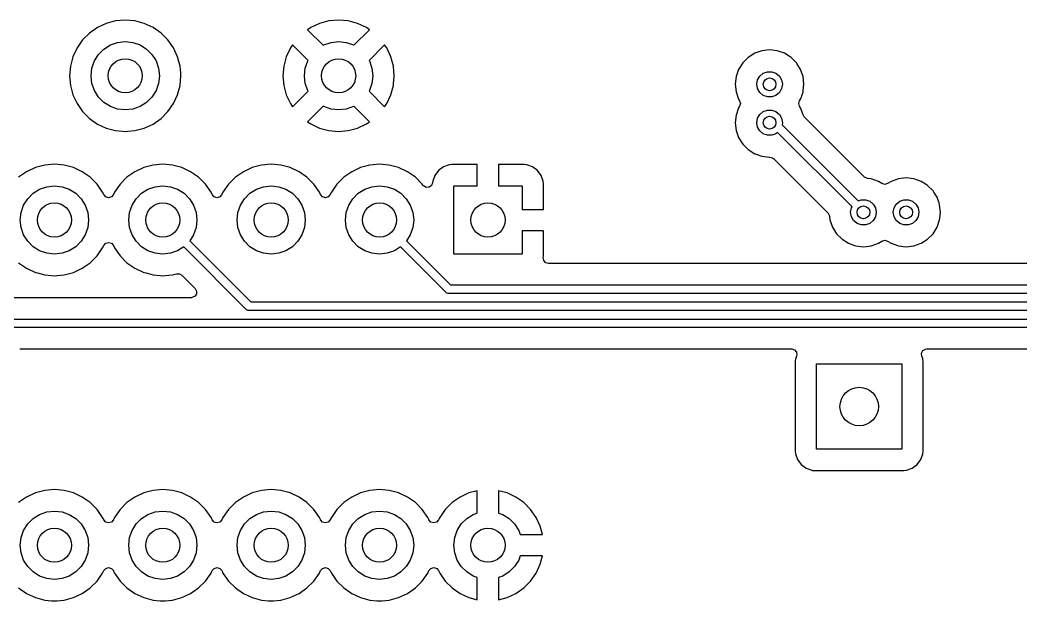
# Model space of a CAD drawing. Extents: x 2.85 to 10.26, y -4.55 to -2.42.
# Drawn here: x 6.19 to 7.114, y -3.776 to -3.24 of the extents above; entities that cross this region are included whole.
import ezdxf

# ---------------------------------------------------------------- set-up
doc = ezdxf.new("R2010")
doc.units = 0
doc.header["$MEASUREMENT"] = 0
doc.layers.add('BLACK', color=7, linetype='CONTINUOUS')

msp = doc.modelspace()

# ---------------------------------------------------------------- linework, layer by layer
at = {"layer": 'BLACK', "linetype": 'CONTINUOUS'}
for p, q in [((6.27848, -3.24072), (6.26982, -3.24304)), ((6.2874, -3.23994), (6.27848, -3.24072)), ((6.27848, -3.24072), (6.27848, -3.24072)), ((6.29633, -3.24072), (6.2874, -3.23994)), ((6.2874, -3.23994), (6.2874, -3.23994)), ((6.30498, -3.24304), (6.29633, -3.24072)), ((6.29633, -3.24072), (6.29633, -3.24072)), ((6.29633, -3.24072), (6.29633, -3.24072)), ((6.29633, -3.24072), (6.29633, -3.24072)), ((6.29633, -3.24072), (6.29633, -3.24072)), ((6.47533, -3.24074), (6.46668, -3.24306)), ((6.48425, -3.23996), (6.47533, -3.24074)), ((6.47533, -3.24074), (6.47533, -3.24074)), ((6.49317, -3.24074), (6.48425, -3.23996)), ((6.48425, -3.23996), (6.48425, -3.23996)), ((6.50182, -3.24306), (6.49317, -3.24074)), ((6.49317, -3.24074), (6.49317, -3.24074)), ((6.2617, -3.24683), (6.25436, -3.25197)), ((6.26982, -3.24304), (6.2617, -3.24683)), ((6.2617, -3.24683), (6.2617, -3.24683)), ((6.26982, -3.24304), (6.26982, -3.24304)), ((6.3131, -3.24683), (6.30498, -3.24304)), ((6.30498, -3.24304), (6.30498, -3.24304)), ((6.32044, -3.25197), (6.3131, -3.24683)), ((6.3131, -3.24683), (6.3131, -3.24683)), ((6.45856, -3.24685), (6.45569, -3.24886)), ((6.45569, -3.24886), (6.45569, -3.24886)), ((6.45569, -3.24886), (6.4701, -3.26327)), ((6.46668, -3.24306), (6.45856, -3.24685)), ((6.45856, -3.24685), (6.45856, -3.24685)), ((6.46668, -3.24306), (6.46668, -3.24306)), ((6.4984, -3.26327), (6.51281, -3.24886)), ((6.50994, -3.24684), (6.50182, -3.24306)), ((6.50182, -3.24306), (6.50182, -3.24306)), ((6.51281, -3.24886), (6.50994, -3.24684)), ((6.24803, -3.2583), (6.24289, -3.26564)), ((6.25436, -3.25197), (6.24803, -3.2583)), ((6.28039, -3.26063), (6.2874, -3.25984)), ((6.2874, -3.25984), (6.29441, -3.26063)), ((6.32677, -3.2583), (6.32044, -3.25197)), ((6.33191, -3.26564), (6.32677, -3.2583)), ((6.32677, -3.2583), (6.32677, -3.2583)), ((6.47724, -3.26063), (6.48425, -3.25984)), ((6.48425, -3.25984), (6.49126, -3.26063)), ((6.24289, -3.26564), (6.2391, -3.27376)), ((6.24289, -3.26564), (6.24289, -3.26564)), ((6.26278, -3.2717), (6.26776, -3.26671)), ((6.26776, -3.26671), (6.27374, -3.26296)), ((6.27374, -3.26296), (6.28039, -3.26063)), ((6.29441, -3.26063), (6.30107, -3.26296)), ((6.30107, -3.26296), (6.30704, -3.26671)), ((6.30704, -3.26671), (6.31203, -3.2717)), ((6.3357, -3.27376), (6.33191, -3.26564)), ((6.43976, -3.26565), (6.43597, -3.27377)), ((6.44177, -3.26278), (6.43976, -3.26565)), ((6.43976, -3.26565), (6.43976, -3.26565)), ((6.45618, -3.27719), (6.44177, -3.26278)), ((6.44177, -3.26278), (6.44177, -3.26278)), ((6.4701, -3.26327), (6.47059, -3.26296)), ((6.47059, -3.26296), (6.47724, -3.26063)), ((6.49126, -3.26063), (6.49792, -3.26296)), ((6.49792, -3.26296), (6.4984, -3.26327)), ((6.52673, -3.26278), (6.51232, -3.27719)), ((6.52875, -3.26565), (6.52673, -3.26278)), ((6.53253, -3.27377), (6.52875, -3.26565)), ((6.52875, -3.26565), (6.52875, -3.26565)), ((6.87483, -3.26829), (6.86813, -3.27064)), ((6.88189, -3.2675), (6.87483, -3.26829)), ((6.87483, -3.26829), (6.87483, -3.26829)), ((6.88895, -3.26829), (6.88189, -3.2675)), ((6.88189, -3.2675), (6.88189, -3.2675)), ((6.89565, -3.27064), (6.88895, -3.26829)), ((6.88895, -3.26829), (6.88895, -3.26829)), ((6.2391, -3.27376), (6.23679, -3.28241)), ((6.2391, -3.27376), (6.2391, -3.27376)), ((6.2567, -3.28433), (6.25902, -3.27767)), ((6.25902, -3.27767), (6.26278, -3.2717)), ((6.31203, -3.2717), (6.31578, -3.27767)), ((6.31578, -3.27767), (6.31811, -3.28433)), ((6.33802, -3.28241), (6.3357, -3.27376)), ((6.43597, -3.27377), (6.43366, -3.28242)), ((6.43597, -3.27377), (6.43597, -3.27377)), ((6.45355, -3.28433), (6.45587, -3.27767)), ((6.45587, -3.27767), (6.45618, -3.27719)), ((6.51232, -3.27719), (6.51263, -3.27767)), ((6.51263, -3.27767), (6.51496, -3.28433)), ((6.53485, -3.28242), (6.53253, -3.27377)), ((6.53253, -3.27377), (6.53253, -3.27377)), ((6.86212, -3.27442), (6.85709, -3.27944)), ((6.86813, -3.27064), (6.86212, -3.27442)), ((6.90003, -3.27339), (6.89565, -3.27064)), ((6.90166, -3.27442), (6.90003, -3.27339)), ((6.90669, -3.27944), (6.90166, -3.27442)), ((6.23679, -3.28241), (6.23601, -3.29134)), ((6.23679, -3.28241), (6.23679, -3.28241)), ((6.25591, -3.29134), (6.2567, -3.28433)), ((6.31811, -3.28433), (6.3189, -3.29134)), ((6.33856, -3.28865), (6.33802, -3.28241)), ((6.43366, -3.28242), (6.43288, -3.29134)), ((6.43366, -3.28242), (6.43366, -3.28242)), ((6.45276, -3.29134), (6.45355, -3.28433)), ((6.51496, -3.28433), (6.51575, -3.29134)), ((6.53563, -3.29134), (6.53485, -3.28242)), ((6.53485, -3.28242), (6.53485, -3.28242)), ((6.85332, -3.28545), (6.85097, -3.29216)), ((6.85709, -3.27944), (6.85332, -3.28545)), ((6.87598, -3.28898), (6.87984, -3.28758)), ((6.87984, -3.28758), (6.88394, -3.28758)), ((6.88394, -3.28758), (6.8878, -3.28898)), ((6.90709, -3.28008), (6.90669, -3.27944)), ((6.91018, -3.28501), (6.90709, -3.28008)), ((6.91046, -3.28545), (6.91018, -3.28501)), ((6.91187, -3.28946), (6.91046, -3.28545)), ((6.23601, -3.29134), (6.23679, -3.30026)), ((6.23601, -3.29134), (6.23601, -3.29134)), ((6.2567, -3.29835), (6.25591, -3.29134)), ((6.3189, -3.29134), (6.31811, -3.29835)), ((6.33802, -3.30026), (6.3388, -3.29134)), ((6.33877, -3.29097), (6.33856, -3.28865)), ((6.3388, -3.29134), (6.33877, -3.29097)), ((6.3388, -3.29134), (6.3388, -3.29134)), ((6.43288, -3.29134), (6.43366, -3.30026)), ((6.43288, -3.29134), (6.43288, -3.29134)), ((6.45355, -3.29835), (6.45276, -3.29134)), ((6.51575, -3.29134), (6.51496, -3.29835)), ((6.53494, -3.29921), (6.53563, -3.29134)), ((6.53563, -3.29134), (6.53563, -3.29134)), ((6.85097, -3.29216), (6.85017, -3.29921)), ((6.85097, -3.29216), (6.85097, -3.29216)), ((6.87008, -3.29921), (6.87079, -3.29517)), ((6.87079, -3.29517), (6.87284, -3.29162)), ((6.87284, -3.29162), (6.87598, -3.28898)), ((6.8878, -3.28898), (6.89094, -3.29162)), ((6.89094, -3.29162), (6.89299, -3.29517)), ((6.89299, -3.29517), (6.8937, -3.29921)), ((6.91281, -3.29216), (6.91187, -3.28946)), ((6.9136, -3.29921), (6.91281, -3.29216)), ((6.91281, -3.29216), (6.91281, -3.29216)), ((6.23679, -3.30026), (6.23679, -3.30026)), ((6.23679, -3.30026), (6.2391, -3.30892)), ((6.25902, -3.305), (6.2567, -3.29835)), ((6.26278, -3.31098), (6.25902, -3.305)), ((6.31578, -3.305), (6.31203, -3.31098)), ((6.31811, -3.29835), (6.31578, -3.305)), ((6.3357, -3.30892), (6.33802, -3.30026)), ((6.43366, -3.30026), (6.43366, -3.30026)), ((6.43366, -3.30026), (6.43597, -3.30891)), ((6.44177, -3.3199), (6.45618, -3.30549)), ((6.45587, -3.305), (6.45355, -3.29835)), ((6.45618, -3.30549), (6.45587, -3.305)), ((6.51263, -3.305), (6.51232, -3.30549)), ((6.51232, -3.30549), (6.52673, -3.3199)), ((6.51496, -3.29835), (6.51263, -3.305)), ((6.53253, -3.30891), (6.53485, -3.30026)), ((6.53485, -3.30026), (6.53494, -3.29921)), ((6.53485, -3.30026), (6.53485, -3.30026)), ((6.85017, -3.29921), (6.85097, -3.30627)), ((6.85017, -3.29921), (6.85017, -3.29921)), ((6.87079, -3.30325), (6.87008, -3.29921)), ((6.87284, -3.3068), (6.87079, -3.30325)), ((6.89299, -3.30325), (6.89094, -3.3068)), ((6.8937, -3.29921), (6.89299, -3.30325)), ((6.91281, -3.30627), (6.91294, -3.3051)), ((6.91294, -3.3051), (6.9136, -3.29921)), ((6.9136, -3.29921), (6.9136, -3.29921)), ((6.2391, -3.30892), (6.2391, -3.30892)), ((6.2391, -3.30892), (6.24289, -3.31704)), ((6.26776, -3.31596), (6.26278, -3.31098)), ((6.31203, -3.31098), (6.30704, -3.31596)), ((6.33191, -3.31704), (6.3357, -3.30892)), ((6.43597, -3.30891), (6.43597, -3.30891)), ((6.43597, -3.30891), (6.43976, -3.31703)), ((6.52875, -3.31703), (6.53253, -3.30891)), ((6.53253, -3.30891), (6.53253, -3.30891)), ((6.85097, -3.30627), (6.85097, -3.30627)), ((6.85097, -3.30627), (6.85332, -3.31297)), ((6.85332, -3.31297), (6.85417, -3.31433)), ((6.85417, -3.31433), (6.85492, -3.31698)), ((6.87598, -3.30944), (6.87284, -3.3068)), ((6.87984, -3.31084), (6.87598, -3.30944)), ((6.88394, -3.31084), (6.87984, -3.31084)), ((6.8878, -3.30944), (6.88394, -3.31084)), ((6.89094, -3.3068), (6.8878, -3.30944)), ((6.90886, -3.31688), (6.90961, -3.31433)), ((6.90961, -3.31433), (6.91046, -3.31297)), ((6.91046, -3.31297), (6.91124, -3.31076)), ((6.91124, -3.31076), (6.91281, -3.30627)), ((6.24289, -3.31704), (6.24289, -3.31704)), ((6.24289, -3.31704), (6.24803, -3.32438)), ((6.24803, -3.32438), (6.25436, -3.33071)), ((6.27374, -3.31972), (6.26776, -3.31596)), ((6.28039, -3.32204), (6.27374, -3.31972)), ((6.2874, -3.32283), (6.28039, -3.32204)), ((6.29441, -3.32204), (6.2874, -3.32283)), ((6.30107, -3.31972), (6.29441, -3.32204)), ((6.30704, -3.31596), (6.30107, -3.31972)), ((6.32044, -3.33071), (6.32677, -3.32438)), ((6.32677, -3.32438), (6.33191, -3.31704)), ((6.43976, -3.31703), (6.44177, -3.3199)), ((6.4701, -3.31941), (6.45569, -3.33382)), ((6.47059, -3.31972), (6.4701, -3.31941)), ((6.47724, -3.32204), (6.47059, -3.31972)), ((6.48425, -3.32283), (6.47724, -3.32204)), ((6.49126, -3.32204), (6.48425, -3.32283)), ((6.49792, -3.31972), (6.49126, -3.32204)), ((6.4984, -3.31941), (6.49792, -3.31972)), ((6.51281, -3.33382), (6.4984, -3.31941)), ((6.52673, -3.3199), (6.52875, -3.31703)), ((6.85332, -3.32089), (6.85097, -3.32759)), ((6.85417, -3.31953), (6.85332, -3.32089)), ((6.85492, -3.31698), (6.85417, -3.31953)), ((6.87284, -3.32705), (6.87598, -3.32442)), ((6.87598, -3.32442), (6.87984, -3.32301)), ((6.87984, -3.32301), (6.88394, -3.32301)), ((6.88394, -3.32301), (6.8878, -3.32442)), ((6.8878, -3.32442), (6.89094, -3.32705)), ((6.90961, -3.31953), (6.90886, -3.31688)), ((6.91046, -3.32089), (6.90961, -3.31953)), ((6.91277, -3.32747), (6.91046, -3.32089)), ((6.25436, -3.33071), (6.25436, -3.33071)), ((6.25436, -3.33071), (6.2617, -3.33585)), ((6.3131, -3.33585), (6.32044, -3.33071)), ((6.45569, -3.33382), (6.45856, -3.33583)), ((6.50994, -3.33583), (6.51281, -3.33382)), ((6.85097, -3.32759), (6.85017, -3.33465)), ((6.85097, -3.32759), (6.85097, -3.32759)), ((6.87008, -3.33465), (6.87079, -3.33061)), ((6.87079, -3.33061), (6.87284, -3.32705)), ((6.89094, -3.32705), (6.89299, -3.33061)), ((6.89299, -3.33061), (6.8937, -3.33465)), ((6.91392, -3.32931), (6.91277, -3.32747)), ((6.96923, -3.38462), (6.91392, -3.32931)), ((6.2617, -3.33585), (6.26982, -3.33964)), ((6.26982, -3.33964), (6.27848, -3.34195)), ((6.27848, -3.34195), (6.28485, -3.34251)), ((6.28485, -3.34251), (6.2874, -3.34273)), ((6.2874, -3.34273), (6.28963, -3.34254)), ((6.2874, -3.34273), (6.2874, -3.34273)), ((6.2874, -3.34273), (6.2874, -3.34273)), ((6.28963, -3.34254), (6.29633, -3.34195)), ((6.29633, -3.34195), (6.30498, -3.33964)), ((6.30498, -3.33964), (6.3131, -3.33585)), ((6.45856, -3.33583), (6.45856, -3.33583)), ((6.45856, -3.33583), (6.46668, -3.33962)), ((6.46668, -3.33962), (6.46668, -3.33962)), ((6.46668, -3.33962), (6.47533, -3.34193)), ((6.47533, -3.34193), (6.47533, -3.34193)), ((6.47533, -3.34193), (6.48425, -3.34272)), ((6.48425, -3.34272), (6.49317, -3.34193)), ((6.48425, -3.34272), (6.48425, -3.34272)), ((6.49317, -3.34193), (6.50182, -3.33962)), ((6.49317, -3.34193), (6.49317, -3.34193)), ((6.50182, -3.33962), (6.50994, -3.33583)), ((6.50182, -3.33962), (6.50182, -3.33962)), ((6.85017, -3.33465), (6.85017, -3.33465)), ((6.85017, -3.33465), (6.85097, -3.3417)), ((6.85097, -3.3417), (6.85097, -3.3417)), ((6.85097, -3.3417), (6.85332, -3.34841)), ((6.87079, -3.33869), (6.87008, -3.33465)), ((6.87284, -3.34224), (6.87079, -3.33869)), ((6.87598, -3.34487), (6.87284, -3.34224)), ((6.8937, -3.33465), (6.89336, -3.33661)), ((6.89336, -3.33661), (6.96351, -3.40676)), ((6.85332, -3.34841), (6.85579, -3.35234)), ((6.85579, -3.35234), (6.85709, -3.35442)), ((6.87984, -3.34628), (6.87598, -3.34487)), ((6.88394, -3.34628), (6.87984, -3.34628)), ((6.8878, -3.34487), (6.88394, -3.34628)), ((6.88926, -3.34365), (6.8878, -3.34487)), ((6.95795, -3.41234), (6.88926, -3.34365)), ((6.85709, -3.35442), (6.86212, -3.35944)), ((6.86212, -3.35944), (6.86813, -3.36322)), ((6.86813, -3.36322), (6.86858, -3.36338)), ((6.86858, -3.36338), (6.87483, -3.36557)), ((6.87483, -3.36557), (6.87483, -3.36557)), ((6.87483, -3.36557), (6.88189, -3.36636)), ((6.88189, -3.36636), (6.88209, -3.36636)), ((6.88209, -3.36636), (6.88472, -3.36714)), ((6.88472, -3.36714), (6.88554, -3.36779)), ((6.88554, -3.36779), (6.9358, -3.41805)), ((6.19635, -3.3799), (6.18901, -3.38504)), ((6.20447, -3.37611), (6.19635, -3.3799)), ((6.19635, -3.3799), (6.19635, -3.3799)), ((6.21312, -3.37379), (6.20447, -3.37611)), ((6.20447, -3.37611), (6.20447, -3.37611)), ((6.22205, -3.37301), (6.21312, -3.37379)), ((6.21312, -3.37379), (6.21312, -3.37379)), ((6.23097, -3.37379), (6.22205, -3.37301)), ((6.22205, -3.37301), (6.22205, -3.37301)), ((6.23963, -3.37611), (6.23097, -3.37379)), ((6.23097, -3.37379), (6.23097, -3.37379)), ((6.23097, -3.37379), (6.23097, -3.37379)), ((6.23097, -3.37379), (6.23097, -3.37379)), ((6.23097, -3.37379), (6.23097, -3.37379)), ((6.24775, -3.3799), (6.23963, -3.37611)), ((6.23963, -3.37611), (6.23963, -3.37611)), ((6.25508, -3.38504), (6.24775, -3.3799)), ((6.24775, -3.3799), (6.24775, -3.3799)), ((6.29635, -3.3799), (6.28901, -3.38504)), ((6.30447, -3.37611), (6.29635, -3.3799)), ((6.29635, -3.3799), (6.29635, -3.3799)), ((6.31312, -3.37379), (6.30447, -3.37611)), ((6.30447, -3.37611), (6.30447, -3.37611)), ((6.32205, -3.37301), (6.31312, -3.37379)), ((6.31312, -3.37379), (6.31312, -3.37379)), ((6.33097, -3.37379), (6.32205, -3.37301)), ((6.32205, -3.37301), (6.32205, -3.37301)), ((6.33963, -3.37611), (6.33097, -3.37379)), ((6.33097, -3.37379), (6.33097, -3.37379)), ((6.33097, -3.37379), (6.33097, -3.37379)), ((6.33097, -3.37379), (6.33097, -3.37379)), ((6.33097, -3.37379), (6.33097, -3.37379)), ((6.34775, -3.3799), (6.33963, -3.37611)), ((6.33963, -3.37611), (6.33963, -3.37611)), ((6.35508, -3.38504), (6.34775, -3.3799)), ((6.34775, -3.3799), (6.34775, -3.3799)), ((6.39635, -3.3799), (6.38901, -3.38504)), ((6.40447, -3.37611), (6.39635, -3.3799)), ((6.39635, -3.3799), (6.39635, -3.3799)), ((6.41312, -3.37379), (6.40447, -3.37611)), ((6.40447, -3.37611), (6.40447, -3.37611)), ((6.42205, -3.37301), (6.41312, -3.37379)), ((6.41312, -3.37379), (6.41312, -3.37379)), ((6.43097, -3.37379), (6.42205, -3.37301)), ((6.42205, -3.37301), (6.42205, -3.37301)), ((6.43963, -3.37611), (6.43097, -3.37379)), ((6.43097, -3.37379), (6.43097, -3.37379)), ((6.43097, -3.37379), (6.43097, -3.37379)), ((6.43097, -3.37379), (6.43097, -3.37379)), ((6.43097, -3.37379), (6.43097, -3.37379)), ((6.44775, -3.3799), (6.43963, -3.37611)), ((6.43963, -3.37611), (6.43963, -3.37611)), ((6.45508, -3.38504), (6.44775, -3.3799)), ((6.44775, -3.3799), (6.44775, -3.3799)), ((6.49635, -3.3799), (6.48901, -3.38504)), ((6.50447, -3.37611), (6.49635, -3.3799)), ((6.49635, -3.3799), (6.49635, -3.3799)), ((6.51312, -3.37379), (6.50447, -3.37611)), ((6.50447, -3.37611), (6.50447, -3.37611)), ((6.52205, -3.37301), (6.51312, -3.37379)), ((6.51312, -3.37379), (6.51312, -3.37379)), ((6.53097, -3.37379), (6.52205, -3.37301)), ((6.52205, -3.37301), (6.52205, -3.37301)), ((6.53963, -3.37611), (6.53097, -3.37379)), ((6.53097, -3.37379), (6.53097, -3.37379)), ((6.53097, -3.37379), (6.53097, -3.37379)), ((6.53097, -3.37379), (6.53097, -3.37379)), ((6.53097, -3.37379), (6.53097, -3.37379)), ((6.54775, -3.3799), (6.53963, -3.37611)), ((6.53963, -3.37611), (6.53963, -3.37611)), ((6.55508, -3.38504), (6.54775, -3.3799)), ((6.54775, -3.3799), (6.54775, -3.3799)), ((6.57649, -3.37885), (6.5731, -3.38338)), ((6.58102, -3.37546), (6.57649, -3.37885)), ((6.57649, -3.37885), (6.57649, -3.37885)), ((6.58632, -3.37348), (6.58102, -3.37546)), ((6.58102, -3.37546), (6.58102, -3.37546)), ((6.58867, -3.37323), (6.58632, -3.37348)), ((6.58632, -3.37348), (6.58632, -3.37348)), ((6.6122, -3.37323), (6.58867, -3.37323)), ((6.6122, -3.39291), (6.6122, -3.37323)), ((6.65543, -3.37323), (6.63189, -3.37323)), ((6.63189, -3.37323), (6.63189, -3.39291)), ((6.65777, -3.37348), (6.65543, -3.37323)), ((6.66307, -3.37546), (6.65777, -3.37348)), ((6.65777, -3.37348), (6.65777, -3.37348)), ((6.66761, -3.37885), (6.66307, -3.37546)), ((6.66307, -3.37546), (6.66307, -3.37546)), ((6.671, -3.38338), (6.66761, -3.37885)), ((6.66761, -3.37885), (6.66761, -3.37885)), ((6.26142, -3.39137), (6.25508, -3.38504)), ((6.28901, -3.38504), (6.28268, -3.39137)), ((6.36142, -3.39137), (6.35508, -3.38504)), ((6.38901, -3.38504), (6.38268, -3.39137)), ((6.46142, -3.39137), (6.45508, -3.38504)), ((6.48901, -3.38504), (6.48268, -3.39137)), ((6.56142, -3.39137), (6.55508, -3.38504)), ((6.57112, -3.38869), (6.57097, -3.39009)), ((6.5731, -3.38338), (6.57112, -3.38869)), ((6.57112, -3.38869), (6.57112, -3.38869)), ((6.5731, -3.38338), (6.5731, -3.38338)), ((6.67298, -3.38869), (6.671, -3.38338)), ((6.671, -3.38338), (6.671, -3.38338)), ((6.67323, -3.39103), (6.67298, -3.38869)), ((6.67298, -3.38869), (6.67298, -3.38869)), ((6.9696, -3.38495), (6.96923, -3.38462)), ((6.97214, -3.38602), (6.9696, -3.38495)), ((6.97556, -3.3864), (6.97214, -3.38602)), ((6.98226, -3.38875), (6.97556, -3.3864)), ((6.98559, -3.39084), (6.98226, -3.38875)), ((6.99411, -3.38875), (6.99079, -3.39084)), ((7.00082, -3.3864), (6.99411, -3.38875)), ((7.00787, -3.38561), (7.00082, -3.3864)), ((7.00082, -3.3864), (7.00082, -3.3864)), ((7.01493, -3.3864), (7.00787, -3.38561)), ((7.00787, -3.38561), (7.00787, -3.38561)), ((7.02163, -3.38875), (7.01493, -3.3864)), ((7.01493, -3.3864), (7.01493, -3.3864)), ((7.02581, -3.39137), (7.02163, -3.38875)), ((6.20241, -3.39978), (6.20838, -3.39603)), ((6.20838, -3.39603), (6.21504, -3.3937)), ((6.21504, -3.3937), (6.22205, -3.39291)), ((6.22205, -3.39291), (6.22906, -3.3937)), ((6.22906, -3.3937), (6.23571, -3.39603)), ((6.23571, -3.39603), (6.24168, -3.39978)), ((6.26654, -3.39869), (6.26142, -3.39137)), ((6.26142, -3.39137), (6.26142, -3.39137)), ((6.28268, -3.39137), (6.27754, -3.39871)), ((6.30241, -3.39978), (6.30838, -3.39603)), ((6.30838, -3.39603), (6.31504, -3.3937)), ((6.31504, -3.3937), (6.32205, -3.39291)), ((6.32205, -3.39291), (6.32906, -3.3937)), ((6.32906, -3.3937), (6.33571, -3.39603)), ((6.33571, -3.39603), (6.34168, -3.39978)), ((6.36654, -3.39869), (6.36142, -3.39137)), ((6.36142, -3.39137), (6.36142, -3.39137)), ((6.38268, -3.39137), (6.37754, -3.39871)), ((6.40241, -3.39978), (6.40838, -3.39603)), ((6.40838, -3.39603), (6.41504, -3.3937)), ((6.41504, -3.3937), (6.42205, -3.39291)), ((6.42205, -3.39291), (6.42906, -3.3937)), ((6.42906, -3.3937), (6.43571, -3.39603)), ((6.43571, -3.39603), (6.44168, -3.39978)), ((6.46654, -3.39869), (6.46142, -3.39137)), ((6.46142, -3.39137), (6.46142, -3.39137)), ((6.48268, -3.39137), (6.47754, -3.39871)), ((6.50241, -3.39978), (6.50838, -3.39603)), ((6.50838, -3.39603), (6.51504, -3.3937)), ((6.51504, -3.3937), (6.52205, -3.39291)), ((6.52205, -3.39291), (6.52906, -3.3937)), ((6.52906, -3.3937), (6.53571, -3.39603)), ((6.53571, -3.39603), (6.54168, -3.39978)), ((6.56211, -3.39237), (6.56142, -3.39137)), ((6.56254, -3.39289), (6.56211, -3.39237)), ((6.56491, -3.3943), (6.56254, -3.39289)), ((6.56766, -3.3942), (6.56491, -3.3943)), ((6.56991, -3.39263), (6.56766, -3.3942)), ((6.57097, -3.39009), (6.56991, -3.39263)), ((6.59055, -3.45591), (6.59055, -3.39291)), ((6.59055, -3.39291), (6.6122, -3.39291)), ((6.63189, -3.39291), (6.65354, -3.39291)), ((6.65354, -3.39291), (6.65354, -3.41457)), ((6.67323, -3.41457), (6.67323, -3.39103)), ((6.67323, -3.39103), (6.67323, -3.39103)), ((6.98814, -3.39159), (6.98559, -3.39084)), ((6.99079, -3.39084), (6.98814, -3.39159)), ((7.02765, -3.39253), (7.02581, -3.39137)), ((7.03267, -3.39755), (7.02765, -3.39253)), ((7.0334, -3.39871), (7.03267, -3.39755)), ((6.19367, -3.41074), (6.19742, -3.40477)), ((6.19742, -3.40477), (6.20241, -3.39978)), ((6.24168, -3.39978), (6.24667, -3.40477)), ((6.24667, -3.40477), (6.25042, -3.41074)), ((6.26656, -3.39871), (6.26654, -3.39869)), ((6.26762, -3.401), (6.26656, -3.39871)), ((6.26656, -3.39871), (6.26656, -3.39871)), ((6.26938, -3.40302), (6.26762, -3.401)), ((6.27201, -3.40381), (6.26938, -3.40302)), ((6.27465, -3.40306), (6.27201, -3.40381)), ((6.27647, -3.401), (6.27465, -3.40306)), ((6.27754, -3.39871), (6.27647, -3.401)), ((6.27754, -3.39871), (6.27754, -3.39871)), ((6.29367, -3.41074), (6.29742, -3.40477)), ((6.29742, -3.40477), (6.30241, -3.39978)), ((6.34168, -3.39978), (6.34667, -3.40477)), ((6.34667, -3.40477), (6.35042, -3.41074)), ((6.36656, -3.39871), (6.36654, -3.39869)), ((6.36762, -3.401), (6.36656, -3.39871)), ((6.36656, -3.39871), (6.36656, -3.39871)), ((6.36938, -3.40302), (6.36762, -3.401)), ((6.37201, -3.40381), (6.36938, -3.40302)), ((6.37465, -3.40306), (6.37201, -3.40381)), ((6.37647, -3.401), (6.37465, -3.40306)), ((6.37754, -3.39871), (6.37647, -3.401)), ((6.37754, -3.39871), (6.37754, -3.39871)), ((6.39367, -3.41074), (6.39742, -3.40477)), ((6.39742, -3.40477), (6.40241, -3.39978)), ((6.44168, -3.39978), (6.44667, -3.40477)), ((6.44667, -3.40477), (6.45042, -3.41074)), ((6.46656, -3.39871), (6.46654, -3.39869)), ((6.46762, -3.401), (6.46656, -3.39871)), ((6.46656, -3.39871), (6.46656, -3.39871)), ((6.46938, -3.40302), (6.46762, -3.401)), ((6.47201, -3.40381), (6.46938, -3.40302)), ((6.47465, -3.40306), (6.47201, -3.40381)), ((6.47647, -3.401), (6.47465, -3.40306)), ((6.47754, -3.39871), (6.47647, -3.401)), ((6.47754, -3.39871), (6.47754, -3.39871)), ((6.49367, -3.41074), (6.49742, -3.40477)), ((6.49742, -3.40477), (6.50241, -3.39978)), ((6.54168, -3.39978), (6.54667, -3.40477)), ((6.54667, -3.40477), (6.55042, -3.41074)), ((6.96351, -3.40676), (6.96645, -3.40569)), ((6.96645, -3.40569), (6.97055, -3.40569)), ((6.97055, -3.40569), (6.97441, -3.40709)), ((6.97441, -3.40709), (6.97755, -3.40973)), ((6.99883, -3.40973), (7.00197, -3.40709)), ((7.00197, -3.40709), (7.00582, -3.40569)), ((7.00582, -3.40569), (7.00992, -3.40569)), ((7.00992, -3.40569), (7.01378, -3.40709)), ((7.01378, -3.40709), (7.01692, -3.40973)), ((7.03638, -3.40345), (7.0334, -3.39871)), ((7.03645, -3.40356), (7.03638, -3.40345)), ((7.03823, -3.40866), (7.03645, -3.40356)), ((6.19134, -3.4174), (6.19367, -3.41074)), ((6.25042, -3.41074), (6.25275, -3.4174)), ((6.29134, -3.4174), (6.29367, -3.41074)), ((6.35042, -3.41074), (6.35275, -3.4174)), ((6.39134, -3.4174), (6.39367, -3.41074)), ((6.45042, -3.41074), (6.45275, -3.4174)), ((6.49134, -3.4174), (6.49367, -3.41074)), ((6.55042, -3.41074), (6.55275, -3.4174)), ((6.65354, -3.41457), (6.67323, -3.41457)), ((6.95669, -3.41732), (6.95741, -3.41328)), ((6.95741, -3.41328), (6.95795, -3.41234)), ((6.97755, -3.40973), (6.9796, -3.41328)), ((6.9796, -3.41328), (6.98031, -3.41732)), ((6.99606, -3.41732), (6.99678, -3.41328)), ((6.99678, -3.41328), (6.99883, -3.40973)), ((7.01692, -3.40973), (7.01897, -3.41328)), ((7.01897, -3.41328), (7.01969, -3.41732)), ((7.03879, -3.41027), (7.03823, -3.40866)), ((7.03959, -3.41732), (7.03879, -3.41027)), ((7.03879, -3.41027), (7.03879, -3.41027)), ((6.19055, -3.42441), (6.19134, -3.4174)), ((6.19134, -3.43142), (6.19055, -3.42441)), ((6.25275, -3.4174), (6.25354, -3.42441)), ((6.25354, -3.42441), (6.25275, -3.43142)), ((6.29055, -3.42441), (6.29134, -3.4174)), ((6.29134, -3.43142), (6.29055, -3.42441)), ((6.35275, -3.4174), (6.35354, -3.42441)), ((6.35354, -3.42441), (6.35275, -3.43142)), ((6.39055, -3.42441), (6.39134, -3.4174)), ((6.39134, -3.43142), (6.39055, -3.42441)), ((6.45275, -3.4174), (6.45354, -3.42441)), ((6.45354, -3.42441), (6.45275, -3.43142)), ((6.49055, -3.42441), (6.49134, -3.4174)), ((6.49134, -3.43142), (6.49055, -3.42441)), ((6.55275, -3.4174), (6.55354, -3.42441)), ((6.55354, -3.42441), (6.55275, -3.43142)), ((6.9358, -3.41805), (6.93712, -3.42047)), ((6.93712, -3.42047), (6.9372, -3.42096)), ((6.9372, -3.42096), (6.93758, -3.42438)), ((6.93758, -3.42438), (6.93993, -3.43108)), ((6.95741, -3.42136), (6.95669, -3.41732)), ((6.95946, -3.42491), (6.95741, -3.42136)), ((6.9626, -3.42755), (6.95946, -3.42491)), ((6.97755, -3.42491), (6.97441, -3.42755)), ((6.9796, -3.42136), (6.97755, -3.42491)), ((6.98031, -3.41732), (6.9796, -3.42136)), ((6.99678, -3.42136), (6.99606, -3.41732)), ((6.99883, -3.42491), (6.99678, -3.42136)), ((7.00197, -3.42755), (6.99883, -3.42491)), ((7.01692, -3.42491), (7.01378, -3.42755)), ((7.01897, -3.42136), (7.01692, -3.42491)), ((7.01969, -3.41732), (7.01897, -3.42136)), ((7.03645, -3.43108), (7.03879, -3.42438)), ((7.03879, -3.42438), (7.03897, -3.4228)), ((7.03897, -3.4228), (7.03959, -3.41732)), ((7.03959, -3.41732), (7.03959, -3.41732)), ((6.19367, -3.43808), (6.19134, -3.43142)), ((6.25275, -3.43142), (6.25042, -3.43808)), ((6.29367, -3.43808), (6.29134, -3.43142)), ((6.35275, -3.43142), (6.35042, -3.43808)), ((6.39367, -3.43808), (6.39134, -3.43142)), ((6.45275, -3.43142), (6.45042, -3.43808)), ((6.49367, -3.43808), (6.49134, -3.43142)), ((6.55275, -3.43142), (6.55042, -3.43808)), ((6.67323, -3.43425), (6.65354, -3.43425)), ((6.65354, -3.43425), (6.65354, -3.45591)), ((6.67323, -3.45779), (6.67323, -3.43425)), ((6.93993, -3.43108), (6.94279, -3.43563)), ((6.96645, -3.42895), (6.9626, -3.42755)), ((6.97055, -3.42895), (6.96645, -3.42895)), ((6.97441, -3.42755), (6.97055, -3.42895)), ((7.00582, -3.42895), (7.00197, -3.42755)), ((7.00992, -3.42895), (7.00582, -3.42895)), ((7.01378, -3.42755), (7.00992, -3.42895)), ((7.03267, -3.4371), (7.03645, -3.43108)), ((6.19742, -3.44405), (6.19367, -3.43808)), ((6.20241, -3.44903), (6.19742, -3.44405)), ((6.24667, -3.44405), (6.24168, -3.44903)), ((6.25042, -3.43808), (6.24667, -3.44405)), ((6.29742, -3.44405), (6.29367, -3.43808)), ((6.30241, -3.44903), (6.29742, -3.44405)), ((6.35042, -3.43808), (6.3469, -3.44369)), ((6.3469, -3.44369), (6.40321, -3.5)), ((6.39742, -3.44405), (6.39367, -3.43808)), ((6.40241, -3.44903), (6.39742, -3.44405)), ((6.44667, -3.44405), (6.44168, -3.44903)), ((6.45042, -3.43808), (6.44667, -3.44405)), ((6.49742, -3.44405), (6.49367, -3.43808)), ((6.50241, -3.44903), (6.49742, -3.44405)), ((6.55042, -3.43808), (6.5469, -3.44369)), ((6.5469, -3.44369), (6.58746, -3.48425)), ((6.94279, -3.43563), (6.94371, -3.4371)), ((6.94371, -3.4371), (6.94873, -3.44212)), ((6.94873, -3.44212), (6.95474, -3.4459)), ((6.98226, -3.4459), (6.98559, -3.44381)), ((6.98559, -3.44381), (6.98824, -3.44306)), ((6.98824, -3.44306), (6.99079, -3.44381)), ((6.99079, -3.44381), (6.99411, -3.4459)), ((7.02163, -3.4459), (7.02765, -3.44212)), ((7.02765, -3.44212), (7.03267, -3.4371)), ((6.20838, -3.45279), (6.20241, -3.44903)), ((6.21504, -3.45512), (6.20838, -3.45279)), ((6.23571, -3.45279), (6.22906, -3.45512)), ((6.24168, -3.44903), (6.23571, -3.45279)), ((6.26142, -3.45745), (6.26656, -3.45011)), ((6.26656, -3.45011), (6.26762, -3.44782)), ((6.26762, -3.44782), (6.26944, -3.44576)), ((6.26944, -3.44576), (6.27209, -3.44501)), ((6.27209, -3.44501), (6.27472, -3.4458)), ((6.27472, -3.4458), (6.27647, -3.44782)), ((6.27647, -3.44782), (6.27754, -3.45011)), ((6.27754, -3.45011), (6.27754, -3.45011)), ((6.27754, -3.45011), (6.28268, -3.45745)), ((6.30838, -3.45279), (6.30241, -3.44903)), ((6.31504, -3.45512), (6.30838, -3.45279)), ((6.33571, -3.45279), (6.32906, -3.45512)), ((6.34133, -3.44926), (6.33571, -3.45279)), ((6.39879, -3.50672), (6.34133, -3.44926)), ((6.40838, -3.45279), (6.40241, -3.44903)), ((6.41504, -3.45512), (6.40838, -3.45279)), ((6.43571, -3.45279), (6.42906, -3.45512)), ((6.44168, -3.44903), (6.43571, -3.45279)), ((6.50838, -3.45279), (6.50241, -3.44903)), ((6.51504, -3.45512), (6.50838, -3.45279)), ((6.53571, -3.45279), (6.52906, -3.45512)), ((6.54133, -3.44926), (6.53571, -3.45279)), ((6.58304, -3.49097), (6.54133, -3.44926)), ((6.95474, -3.4459), (6.96025, -3.44782)), ((6.96025, -3.44782), (6.96145, -3.44824)), ((6.96145, -3.44824), (6.96145, -3.44824)), ((6.96145, -3.44824), (6.9685, -3.44904)), ((6.9685, -3.44904), (6.97556, -3.44824)), ((6.9685, -3.44904), (6.9685, -3.44904)), ((6.9685, -3.44904), (6.9685, -3.44904)), ((6.97556, -3.44824), (6.98226, -3.4459)), ((6.97556, -3.44824), (6.97556, -3.44824)), ((6.97556, -3.44824), (6.97556, -3.44824)), ((6.99411, -3.4459), (7.00082, -3.44824)), ((7.00082, -3.44824), (7.00082, -3.44824)), ((7.00082, -3.44824), (7.00787, -3.44904)), ((7.00787, -3.44904), (7.01493, -3.44824)), ((7.00787, -3.44904), (7.00787, -3.44904)), ((7.00787, -3.44904), (7.00787, -3.44904)), ((7.01493, -3.44824), (7.02163, -3.4459)), ((7.01493, -3.44824), (7.01493, -3.44824)), ((7.01493, -3.44824), (7.01493, -3.44824)), ((6.22205, -3.45591), (6.21504, -3.45512)), ((6.22906, -3.45512), (6.22205, -3.45591)), ((6.25508, -3.46378), (6.26142, -3.45745)), ((6.28268, -3.45745), (6.28901, -3.46378)), ((6.32205, -3.45591), (6.31504, -3.45512)), ((6.32906, -3.45512), (6.32205, -3.45591)), ((6.42205, -3.45591), (6.41504, -3.45512)), ((6.42906, -3.45512), (6.42205, -3.45591)), ((6.52205, -3.45591), (6.51504, -3.45512)), ((6.52906, -3.45512), (6.52205, -3.45591)), ((6.65354, -3.45591), (6.59055, -3.45591)), ((6.67308, -3.45914), (6.67323, -3.45779)), ((6.6735, -3.46169), (6.67308, -3.45914)), ((6.67323, -3.45779), (6.67323, -3.45779)), ((6.6753, -3.46377), (6.6735, -3.46169)), ((6.18901, -3.46378), (6.19635, -3.46892)), ((6.19635, -3.46892), (6.20447, -3.47271)), ((6.23963, -3.47271), (6.24775, -3.46892)), ((6.24775, -3.46892), (6.25508, -3.46378)), ((6.28901, -3.46378), (6.28901, -3.46378)), ((6.28901, -3.46378), (6.29635, -3.46892)), ((6.29635, -3.46892), (6.30447, -3.47271)), ((6.67794, -3.46455), (6.6753, -3.46377)), ((7.32083, -3.46455), (6.67794, -3.46455)), ((6.20447, -3.47271), (6.20447, -3.47271)), ((6.20447, -3.47271), (6.20447, -3.47271)), ((6.20447, -3.47271), (6.20655, -3.47326)), ((6.20655, -3.47326), (6.21312, -3.47503)), ((6.21312, -3.47503), (6.2195, -3.47558)), ((6.2195, -3.47558), (6.22205, -3.47581)), ((6.22205, -3.47581), (6.22428, -3.47561)), ((6.22205, -3.47581), (6.22205, -3.47581)), ((6.22205, -3.47581), (6.22205, -3.47581)), ((6.22428, -3.47561), (6.23097, -3.47503)), ((6.23097, -3.47503), (6.23963, -3.47271)), ((6.30447, -3.47271), (6.30447, -3.47271)), ((6.30447, -3.47271), (6.30447, -3.47271)), ((6.30447, -3.47271), (6.30655, -3.47326)), ((6.30655, -3.47326), (6.31312, -3.47503)), ((6.31312, -3.47503), (6.3195, -3.47558)), ((6.3195, -3.47558), (6.32205, -3.47581)), ((6.32205, -3.47581), (6.32428, -3.47561)), ((6.32205, -3.47581), (6.32205, -3.47581)), ((6.32205, -3.47581), (6.32205, -3.47581)), ((6.32428, -3.47561), (6.33097, -3.47503)), ((6.33097, -3.47503), (6.33476, -3.47401)), ((6.33476, -3.47401), (6.33751, -3.47408)), ((6.33751, -3.47408), (6.33948, -3.47527)), ((6.33948, -3.47527), (6.35191, -3.48771)), ((6.35191, -3.48771), (6.35323, -3.49012)), ((6.35323, -3.49012), (6.35303, -3.49287)), ((6.58746, -3.48425), (7.79921, -3.48425)), ((6.34846, -3.49604), (5.96781, -3.49604)), ((6.34881, -3.49603), (6.34846, -3.49604)), ((6.35139, -3.49507), (6.34881, -3.49603)), ((6.35303, -3.49287), (6.35139, -3.49507)), ((6.40321, -3.5), (7.77559, -3.5)), ((6.58364, -3.49146), (6.58304, -3.49097)), ((6.58506, -3.49205), (6.58364, -3.49146)), ((6.58583, -3.49213), (6.58506, -3.49205)), ((7.79758, -3.49213), (6.58583, -3.49213)), ((6.39939, -3.50721), (6.39879, -3.50672)), ((6.39968, -3.50733), (6.39939, -3.50721)), ((6.40081, -3.5078), (6.39968, -3.50733)), ((6.40157, -3.50787), (6.40081, -3.5078)), ((7.77396, -3.50787), (6.40157, -3.50787)), ((5.956, -3.51575), (7.76907, -3.51575)), ((7.76744, -3.52362), (5.956, -3.52362)), ((6.19006, -3.54333), (6.90227, -3.54333)), ((6.90227, -3.54333), (6.90491, -3.5441)), ((6.90491, -3.5441), (6.90671, -3.54618)), ((6.90671, -3.54618), (6.9071, -3.5489)), ((7.0221, -3.54717), (7.02341, -3.54476)), ((7.02341, -3.54476), (7.02583, -3.54344)), ((7.02583, -3.54344), (7.02687, -3.54333)), ((7.02687, -3.54333), (7.71842, -3.54333)), ((6.90559, -3.5543), (6.90549, -3.5552)), ((6.90549, -3.5552), (6.90549, -3.5552)), ((6.90549, -3.5552), (6.90549, -3.63771)), ((6.90574, -3.55286), (6.90559, -3.5543)), ((6.90684, -3.54991), (6.90574, -3.55286)), ((6.9071, -3.5489), (6.90684, -3.54991)), ((7.02229, -3.54991), (7.0221, -3.54717)), ((7.02318, -3.55228), (7.02229, -3.54991)), ((7.02339, -3.55286), (7.02318, -3.55228)), ((7.02364, -3.5552), (7.02339, -3.55286)), ((7.02364, -3.63771), (7.02364, -3.5552)), ((6.9252, -3.63583), (6.9252, -3.55709)), ((6.9252, -3.55709), (7.00394, -3.55709)), ((7.00394, -3.55709), (7.00394, -3.63583)), ((6.90549, -3.63771), (6.90549, -3.63771)), ((6.90549, -3.63771), (6.90574, -3.64006)), ((7.00394, -3.63583), (6.9252, -3.63583)), ((7.02339, -3.64006), (7.02364, -3.63771)), ((6.90574, -3.64006), (6.90772, -3.64537)), ((6.90772, -3.64537), (6.90772, -3.64537)), ((6.90772, -3.64537), (6.91112, -3.6499)), ((7.01801, -3.6499), (7.02141, -3.64537)), ((7.02141, -3.64537), (7.02339, -3.64006)), ((6.91112, -3.6499), (6.91112, -3.6499)), ((6.91112, -3.6499), (6.91566, -3.6533)), ((6.91566, -3.6533), (6.91566, -3.6533)), ((6.91566, -3.6533), (6.92097, -3.65528)), ((6.92097, -3.65528), (6.92097, -3.65528)), ((6.92097, -3.65528), (6.92124, -3.65531)), ((6.92124, -3.65531), (6.92331, -3.65553)), ((6.92331, -3.65553), (7.00582, -3.65553)), ((7.00582, -3.65553), (7.00817, -3.65528)), ((7.00817, -3.65528), (7.01348, -3.6533)), ((7.01348, -3.6533), (7.01801, -3.6499)), ((6.21312, -3.67379), (6.20447, -3.67611)), ((6.22205, -3.67301), (6.21312, -3.67379)), ((6.21312, -3.67379), (6.21312, -3.67379)), ((6.23097, -3.67379), (6.22205, -3.67301)), ((6.22205, -3.67301), (6.22205, -3.67301)), ((6.23963, -3.67611), (6.23097, -3.67379)), ((6.23097, -3.67379), (6.23097, -3.67379)), ((6.23097, -3.67379), (6.23097, -3.67379)), ((6.23097, -3.67379), (6.23097, -3.67379)), ((6.23097, -3.67379), (6.23097, -3.67379)), ((6.31312, -3.67379), (6.30447, -3.67611)), ((6.32205, -3.67301), (6.31312, -3.67379)), ((6.31312, -3.67379), (6.31312, -3.67379)), ((6.33097, -3.67379), (6.32205, -3.67301)), ((6.32205, -3.67301), (6.32205, -3.67301)), ((6.33963, -3.67611), (6.33097, -3.67379)), ((6.33097, -3.67379), (6.33097, -3.67379)), ((6.33097, -3.67379), (6.33097, -3.67379)), ((6.33097, -3.67379), (6.33097, -3.67379)), ((6.33097, -3.67379), (6.33097, -3.67379)), ((6.41312, -3.67379), (6.40447, -3.67611)), ((6.42205, -3.67301), (6.41312, -3.67379)), ((6.41312, -3.67379), (6.41312, -3.67379)), ((6.43097, -3.67379), (6.42205, -3.67301)), ((6.42205, -3.67301), (6.42205, -3.67301)), ((6.43963, -3.67611), (6.43097, -3.67379)), ((6.43097, -3.67379), (6.43097, -3.67379)), ((6.43097, -3.67379), (6.43097, -3.67379)), ((6.43097, -3.67379), (6.43097, -3.67379)), ((6.43097, -3.67379), (6.43097, -3.67379)), ((6.51312, -3.67379), (6.50447, -3.67611)), ((6.52205, -3.67301), (6.51312, -3.67379)), ((6.51312, -3.67379), (6.51312, -3.67379)), ((6.53097, -3.67379), (6.52205, -3.67301)), ((6.52205, -3.67301), (6.52205, -3.67301)), ((6.53963, -3.67611), (6.53097, -3.67379)), ((6.53097, -3.67379), (6.53097, -3.67379)), ((6.53097, -3.67379), (6.53097, -3.67379)), ((6.53097, -3.67379), (6.53097, -3.67379)), ((6.53097, -3.67379), (6.53097, -3.67379)), ((6.6122, -3.67406), (6.60448, -3.67613)), ((6.6122, -3.69469), (6.6122, -3.67406)), ((6.63962, -3.67613), (6.63189, -3.67406)), ((6.63189, -3.67406), (6.63189, -3.69469)), ((6.19635, -3.6799), (6.18901, -3.68504)), ((6.20447, -3.67611), (6.19635, -3.6799)), ((6.19635, -3.6799), (6.19635, -3.6799)), ((6.20447, -3.67611), (6.20447, -3.67611)), ((6.24775, -3.6799), (6.23963, -3.67611)), ((6.23963, -3.67611), (6.23963, -3.67611)), ((6.25508, -3.68504), (6.24775, -3.6799)), ((6.24775, -3.6799), (6.24775, -3.6799)), ((6.29635, -3.6799), (6.28901, -3.68504)), ((6.30447, -3.67611), (6.29635, -3.6799)), ((6.29635, -3.6799), (6.29635, -3.6799)), ((6.30447, -3.67611), (6.30447, -3.67611)), ((6.34775, -3.6799), (6.33963, -3.67611)), ((6.33963, -3.67611), (6.33963, -3.67611)), ((6.35508, -3.68504), (6.34775, -3.6799)), ((6.34775, -3.6799), (6.34775, -3.6799)), ((6.39635, -3.6799), (6.38901, -3.68504)), ((6.40447, -3.67611), (6.39635, -3.6799)), ((6.39635, -3.6799), (6.39635, -3.6799)), ((6.40447, -3.67611), (6.40447, -3.67611)), ((6.44775, -3.6799), (6.43963, -3.67611)), ((6.43963, -3.67611), (6.43963, -3.67611)), ((6.45508, -3.68504), (6.44775, -3.6799)), ((6.44775, -3.6799), (6.44775, -3.6799)), ((6.49635, -3.6799), (6.48901, -3.68504)), ((6.50447, -3.67611), (6.49635, -3.6799)), ((6.49635, -3.6799), (6.49635, -3.6799)), ((6.50447, -3.67611), (6.50447, -3.67611)), ((6.54775, -3.6799), (6.53963, -3.67611)), ((6.53963, -3.67611), (6.53963, -3.67611)), ((6.55508, -3.68504), (6.54775, -3.6799)), ((6.54775, -3.6799), (6.54775, -3.6799)), ((6.59636, -3.67992), (6.58902, -3.68505)), ((6.60448, -3.67613), (6.59636, -3.67992)), ((6.64774, -3.67992), (6.63962, -3.67613)), ((6.65507, -3.68505), (6.64774, -3.67992)), ((6.20838, -3.69603), (6.21504, -3.6937)), ((6.21504, -3.6937), (6.22205, -3.69291)), ((6.22205, -3.69291), (6.22906, -3.6937)), ((6.22906, -3.6937), (6.23571, -3.69603)), ((6.26142, -3.69137), (6.25508, -3.68504)), ((6.26656, -3.69871), (6.26142, -3.69137)), ((6.26142, -3.69137), (6.26142, -3.69137)), ((6.28268, -3.69137), (6.27754, -3.69871)), ((6.28901, -3.68504), (6.28268, -3.69137)), ((6.30838, -3.69603), (6.31504, -3.6937)), ((6.31504, -3.6937), (6.32205, -3.69291)), ((6.32205, -3.69291), (6.32906, -3.6937)), ((6.32906, -3.6937), (6.33571, -3.69603)), ((6.36142, -3.69137), (6.35508, -3.68504)), ((6.36656, -3.69871), (6.36142, -3.69137)), ((6.36142, -3.69137), (6.36142, -3.69137)), ((6.38268, -3.69137), (6.37754, -3.69871)), ((6.38901, -3.68504), (6.38268, -3.69137)), ((6.40838, -3.69603), (6.41504, -3.6937)), ((6.41504, -3.6937), (6.42205, -3.69291)), ((6.42205, -3.69291), (6.42906, -3.6937)), ((6.42906, -3.6937), (6.43571, -3.69603)), ((6.46142, -3.69137), (6.45508, -3.68504)), ((6.46656, -3.69871), (6.46142, -3.69137)), ((6.46142, -3.69137), (6.46142, -3.69137)), ((6.48268, -3.69137), (6.47754, -3.69871)), ((6.48901, -3.68504), (6.48268, -3.69137)), ((6.50838, -3.69603), (6.51504, -3.6937)), ((6.51504, -3.6937), (6.52205, -3.69291)), ((6.52205, -3.69291), (6.52906, -3.6937)), ((6.52906, -3.6937), (6.53571, -3.69603)), ((6.56142, -3.69137), (6.55508, -3.68504)), ((6.56656, -3.69871), (6.56142, -3.69137)), ((6.56142, -3.69137), (6.56142, -3.69137)), ((6.58269, -3.69138), (6.57755, -3.69872)), ((6.58902, -3.68505), (6.58269, -3.69138)), ((6.6614, -3.69138), (6.65507, -3.68505)), ((6.66654, -3.69872), (6.6614, -3.69138)), ((6.19742, -3.70477), (6.20241, -3.69978)), ((6.20241, -3.69978), (6.20838, -3.69603)), ((6.23571, -3.69603), (6.24168, -3.69978)), ((6.24168, -3.69978), (6.24667, -3.70477)), ((6.26753, -3.70079), (6.26656, -3.69871)), ((6.26762, -3.701), (6.26753, -3.70079)), ((6.26938, -3.70302), (6.26762, -3.701)), ((6.27201, -3.70381), (6.26938, -3.70302)), ((6.27465, -3.70306), (6.27201, -3.70381)), ((6.27647, -3.701), (6.27465, -3.70306)), ((6.27657, -3.70079), (6.27647, -3.701)), ((6.27678, -3.70033), (6.27657, -3.70079)), ((6.27754, -3.69871), (6.27678, -3.70033)), ((6.27754, -3.69871), (6.27754, -3.69871)), ((6.29742, -3.70477), (6.30241, -3.69978)), ((6.30241, -3.69978), (6.30838, -3.69603)), ((6.33571, -3.69603), (6.34168, -3.69978)), ((6.34168, -3.69978), (6.34667, -3.70477)), ((6.36753, -3.70079), (6.36656, -3.69871)), ((6.36762, -3.701), (6.36753, -3.70079)), ((6.36938, -3.70302), (6.36762, -3.701)), ((6.37201, -3.70381), (6.36938, -3.70302)), ((6.37465, -3.70306), (6.37201, -3.70381)), ((6.37647, -3.701), (6.37465, -3.70306)), ((6.37657, -3.70079), (6.37647, -3.701)), ((6.37678, -3.70033), (6.37657, -3.70079)), ((6.37754, -3.69871), (6.37678, -3.70033)), ((6.37754, -3.69871), (6.37754, -3.69871)), ((6.39742, -3.70477), (6.40241, -3.69978)), ((6.40241, -3.69978), (6.40838, -3.69603)), ((6.43571, -3.69603), (6.44168, -3.69978)), ((6.44168, -3.69978), (6.44667, -3.70477)), ((6.46753, -3.70079), (6.46656, -3.69871)), ((6.46762, -3.701), (6.46753, -3.70079)), ((6.46938, -3.70302), (6.46762, -3.701)), ((6.47201, -3.70381), (6.46938, -3.70302)), ((6.47465, -3.70306), (6.47201, -3.70381)), ((6.47647, -3.701), (6.47465, -3.70306)), ((6.47657, -3.70079), (6.47647, -3.701)), ((6.47678, -3.70033), (6.47657, -3.70079)), ((6.47754, -3.69871), (6.47678, -3.70033)), ((6.47754, -3.69871), (6.47754, -3.69871)), ((6.49742, -3.70477), (6.50241, -3.69978)), ((6.50241, -3.69978), (6.50838, -3.69603)), ((6.53571, -3.69603), (6.54168, -3.69978)), ((6.54168, -3.69978), (6.54667, -3.70477)), ((6.56753, -3.70079), (6.56656, -3.69871)), ((6.56763, -3.70102), (6.56753, -3.70079)), ((6.56939, -3.70304), (6.56763, -3.70102)), ((6.57202, -3.70384), (6.56939, -3.70304)), ((6.57466, -3.70308), (6.57202, -3.70384)), ((6.57648, -3.70102), (6.57466, -3.70308)), ((6.57755, -3.69872), (6.57648, -3.70102)), ((6.59742, -3.70477), (6.60241, -3.69978)), ((6.60241, -3.69978), (6.60838, -3.69603)), ((6.60838, -3.69603), (6.6122, -3.69469)), ((6.63189, -3.69469), (6.63571, -3.69603)), ((6.63571, -3.69603), (6.64168, -3.69978)), ((6.64168, -3.69978), (6.64667, -3.70477)), ((6.67033, -3.70684), (6.66654, -3.69872)), ((6.19134, -3.7174), (6.19367, -3.71074)), ((6.19367, -3.71074), (6.19742, -3.70477)), ((6.24667, -3.70477), (6.25042, -3.71074)), ((6.25042, -3.71074), (6.25275, -3.7174)), ((6.29134, -3.7174), (6.29367, -3.71074)), ((6.29367, -3.71074), (6.29742, -3.70477)), ((6.34667, -3.70477), (6.35042, -3.71074)), ((6.35042, -3.71074), (6.35275, -3.7174)), ((6.39134, -3.7174), (6.39367, -3.71074)), ((6.39367, -3.71074), (6.39742, -3.70477)), ((6.44667, -3.70477), (6.45042, -3.71074)), ((6.45042, -3.71074), (6.45275, -3.7174)), ((6.49134, -3.7174), (6.49367, -3.71074)), ((6.49367, -3.71074), (6.49742, -3.70477)), ((6.54667, -3.70477), (6.55042, -3.71074)), ((6.55042, -3.71074), (6.55275, -3.7174)), ((6.59134, -3.7174), (6.59367, -3.71074)), ((6.59367, -3.71074), (6.59742, -3.70477)), ((6.64667, -3.70477), (6.65042, -3.71074)), ((6.65042, -3.71074), (6.65176, -3.71457)), ((6.6724, -3.71457), (6.67033, -3.70684)), ((6.67033, -3.70684), (6.67033, -3.70684)), ((6.19055, -3.72441), (6.19134, -3.7174)), ((6.25275, -3.7174), (6.25354, -3.72441)), ((6.29055, -3.72441), (6.29134, -3.7174)), ((6.35275, -3.7174), (6.35354, -3.72441)), ((6.39055, -3.72441), (6.39134, -3.7174)), ((6.45275, -3.7174), (6.45354, -3.72441)), ((6.49055, -3.72441), (6.49134, -3.7174)), ((6.55275, -3.7174), (6.55354, -3.72441)), ((6.59055, -3.72441), (6.59134, -3.7174)), ((6.65176, -3.71457), (6.6724, -3.71457)), ((6.6724, -3.71457), (6.6724, -3.71457)), ((6.19134, -3.73142), (6.19055, -3.72441)), ((6.25354, -3.72441), (6.25275, -3.73142)), ((6.29134, -3.73142), (6.29055, -3.72441)), ((6.35354, -3.72441), (6.35275, -3.73142)), ((6.39134, -3.73142), (6.39055, -3.72441)), ((6.45354, -3.72441), (6.45275, -3.73142)), ((6.49134, -3.73142), (6.49055, -3.72441)), ((6.55354, -3.72441), (6.55275, -3.73142)), ((6.59134, -3.73142), (6.59055, -3.72441)), ((6.19367, -3.73808), (6.19134, -3.73142)), ((6.19742, -3.74405), (6.19367, -3.73808)), ((6.25042, -3.73808), (6.24667, -3.74405)), ((6.25275, -3.73142), (6.25042, -3.73808)), ((6.29367, -3.73808), (6.29134, -3.73142)), ((6.29742, -3.74405), (6.29367, -3.73808)), ((6.35042, -3.73808), (6.34667, -3.74405)), ((6.35275, -3.73142), (6.35042, -3.73808)), ((6.39367, -3.73808), (6.39134, -3.73142)), ((6.39742, -3.74405), (6.39367, -3.73808)), ((6.45042, -3.73808), (6.44667, -3.74405)), ((6.45275, -3.73142), (6.45042, -3.73808)), ((6.49367, -3.73808), (6.49134, -3.73142)), ((6.49742, -3.74405), (6.49367, -3.73808)), ((6.55042, -3.73808), (6.54667, -3.74405)), ((6.55275, -3.73142), (6.55042, -3.73808)), ((6.59367, -3.73808), (6.59134, -3.73142)), ((6.59742, -3.74405), (6.59367, -3.73808)), ((6.65042, -3.73808), (6.64667, -3.74405)), ((6.65176, -3.73425), (6.65042, -3.73808)), ((6.6724, -3.73425), (6.65176, -3.73425)), ((6.67033, -3.74198), (6.6724, -3.73425)), ((6.20241, -3.74903), (6.19742, -3.74405)), ((6.20838, -3.75279), (6.20241, -3.74903)), ((6.24168, -3.74903), (6.23571, -3.75279)), ((6.24667, -3.74405), (6.24168, -3.74903)), ((6.26656, -3.75011), (6.26762, -3.74782)), ((6.26762, -3.74782), (6.26944, -3.74576)), ((6.26944, -3.74576), (6.27209, -3.74501)), ((6.27209, -3.74501), (6.27472, -3.7458)), ((6.27472, -3.7458), (6.27647, -3.74782)), ((6.27647, -3.74782), (6.27667, -3.74825)), ((6.27667, -3.74825), (6.27754, -3.75011)), ((6.30241, -3.74903), (6.29742, -3.74405)), ((6.30838, -3.75279), (6.30241, -3.74903)), ((6.34168, -3.74903), (6.33571, -3.75279)), ((6.34667, -3.74405), (6.34168, -3.74903)), ((6.36656, -3.75011), (6.36762, -3.74782)), ((6.36762, -3.74782), (6.36944, -3.74576)), ((6.36944, -3.74576), (6.37209, -3.74501)), ((6.37209, -3.74501), (6.37472, -3.7458)), ((6.37472, -3.7458), (6.37647, -3.74782)), ((6.37647, -3.74782), (6.37667, -3.74825)), ((6.37667, -3.74825), (6.37754, -3.75011)), ((6.40241, -3.74903), (6.39742, -3.74405)), ((6.40838, -3.75279), (6.40241, -3.74903)), ((6.44168, -3.74903), (6.43571, -3.75279)), ((6.44667, -3.74405), (6.44168, -3.74903)), ((6.46656, -3.75011), (6.46762, -3.74782)), ((6.46762, -3.74782), (6.46944, -3.74576)), ((6.46944, -3.74576), (6.47209, -3.74501)), ((6.47209, -3.74501), (6.47472, -3.7458)), ((6.47472, -3.7458), (6.47647, -3.74782)), ((6.47647, -3.74782), (6.47667, -3.74825)), ((6.47667, -3.74825), (6.47754, -3.75011)), ((6.50241, -3.74903), (6.49742, -3.74405)), ((6.50838, -3.75279), (6.50241, -3.74903)), ((6.54168, -3.74903), (6.53571, -3.75279)), ((6.54667, -3.74405), (6.54168, -3.74903)), ((6.56656, -3.75011), (6.56763, -3.7478)), ((6.56763, -3.7478), (6.56945, -3.74574)), ((6.56945, -3.74574), (6.5721, -3.74498)), ((6.5721, -3.74498), (6.57473, -3.74578)), ((6.57473, -3.74578), (6.57648, -3.7478)), ((6.57648, -3.7478), (6.57755, -3.7501)), ((6.60241, -3.74903), (6.59742, -3.74405)), ((6.60838, -3.75279), (6.60241, -3.74903)), ((6.64168, -3.74903), (6.63571, -3.75279)), ((6.64667, -3.74405), (6.64168, -3.74903)), ((6.66654, -3.7501), (6.67033, -3.74198)), ((6.67033, -3.74198), (6.67033, -3.74198)), ((6.21504, -3.75512), (6.20838, -3.75279)), ((6.22205, -3.75591), (6.21504, -3.75512)), ((6.22906, -3.75512), (6.22205, -3.75591)), ((6.23571, -3.75279), (6.22906, -3.75512)), ((6.25508, -3.76378), (6.26142, -3.75745)), ((6.26142, -3.75745), (6.26656, -3.75011)), ((6.27754, -3.75011), (6.27754, -3.75011)), ((6.27754, -3.75011), (6.28268, -3.75745)), ((6.28268, -3.75745), (6.28901, -3.76378)), ((6.31504, -3.75512), (6.30838, -3.75279)), ((6.32205, -3.75591), (6.31504, -3.75512)), ((6.32906, -3.75512), (6.32205, -3.75591)), ((6.33571, -3.75279), (6.32906, -3.75512)), ((6.35508, -3.76378), (6.36142, -3.75745)), ((6.36142, -3.75745), (6.36656, -3.75011)), ((6.37754, -3.75011), (6.37754, -3.75011)), ((6.37754, -3.75011), (6.38268, -3.75745)), ((6.38268, -3.75745), (6.38901, -3.76378)), ((6.41504, -3.75512), (6.40838, -3.75279)), ((6.42205, -3.75591), (6.41504, -3.75512)), ((6.42906, -3.75512), (6.42205, -3.75591)), ((6.43571, -3.75279), (6.42906, -3.75512)), ((6.45508, -3.76378), (6.46142, -3.75745)), ((6.46142, -3.75745), (6.46656, -3.75011)), ((6.47754, -3.75011), (6.47754, -3.75011)), ((6.47754, -3.75011), (6.48268, -3.75745)), ((6.48268, -3.75745), (6.48901, -3.76378)), ((6.51504, -3.75512), (6.50838, -3.75279)), ((6.52205, -3.75591), (6.51504, -3.75512)), ((6.52906, -3.75512), (6.52205, -3.75591)), ((6.53571, -3.75279), (6.52906, -3.75512)), ((6.55508, -3.76378), (6.56142, -3.75745)), ((6.56142, -3.75745), (6.56656, -3.75011)), ((6.57755, -3.7501), (6.58269, -3.75743)), ((6.58269, -3.75743), (6.58902, -3.76377)), ((6.6122, -3.75412), (6.60838, -3.75279)), ((6.6122, -3.77476), (6.6122, -3.75412)), ((6.63571, -3.75279), (6.63189, -3.75412)), ((6.63189, -3.75412), (6.63189, -3.77476)), ((6.65507, -3.76377), (6.6614, -3.75743)), ((6.6614, -3.75743), (6.66654, -3.7501)), ((6.18901, -3.76378), (6.19635, -3.76892)), ((6.24775, -3.76892), (6.25508, -3.76378)), ((6.28901, -3.76378), (6.28901, -3.76378)), ((6.28901, -3.76378), (6.29635, -3.76892)), ((6.34775, -3.76892), (6.35508, -3.76378)), ((6.38901, -3.76378), (6.38901, -3.76378)), ((6.38901, -3.76378), (6.39635, -3.76892)), ((6.44775, -3.76892), (6.45508, -3.76378)), ((6.48901, -3.76378), (6.48901, -3.76378)), ((6.48901, -3.76378), (6.49635, -3.76892)), ((6.54775, -3.76892), (6.55508, -3.76378)), ((6.58902, -3.76377), (6.59636, -3.7689)), ((6.64774, -3.7689), (6.65507, -3.76377)), ((6.19635, -3.76892), (6.20447, -3.77271)), ((6.20447, -3.77271), (6.21312, -3.77502)), ((6.21312, -3.77502), (6.2195, -3.77558)), ((6.2195, -3.77558), (6.22205, -3.77581)), ((6.22205, -3.77581), (6.22428, -3.77561)), ((6.22205, -3.77581), (6.22205, -3.77581)), ((6.22205, -3.77581), (6.22205, -3.77581)), ((6.22428, -3.77561), (6.23097, -3.77502)), ((6.23097, -3.77502), (6.23963, -3.77271)), ((6.23963, -3.77271), (6.24775, -3.76892)), ((6.29635, -3.76892), (6.30447, -3.77271)), ((6.30447, -3.77271), (6.31312, -3.77502)), ((6.31312, -3.77502), (6.3195, -3.77558)), ((6.3195, -3.77558), (6.32205, -3.77581)), ((6.32205, -3.77581), (6.32428, -3.77561)), ((6.32205, -3.77581), (6.32205, -3.77581)), ((6.32205, -3.77581), (6.32205, -3.77581)), ((6.32428, -3.77561), (6.33097, -3.77502)), ((6.33097, -3.77502), (6.33963, -3.77271)), ((6.33963, -3.77271), (6.34775, -3.76892)), ((6.39635, -3.76892), (6.40447, -3.77271)), ((6.40447, -3.77271), (6.41312, -3.77502)), ((6.41312, -3.77502), (6.4195, -3.77558)), ((6.4195, -3.77558), (6.42205, -3.77581)), ((6.42205, -3.77581), (6.42428, -3.77561)), ((6.42205, -3.77581), (6.42205, -3.77581)), ((6.42205, -3.77581), (6.42205, -3.77581)), ((6.42428, -3.77561), (6.43097, -3.77502)), ((6.43097, -3.77502), (6.43963, -3.77271)), ((6.43963, -3.77271), (6.44775, -3.76892)), ((6.49635, -3.76892), (6.50447, -3.77271)), ((6.50447, -3.77271), (6.51312, -3.77502)), ((6.51312, -3.77502), (6.5195, -3.77558)), ((6.5195, -3.77558), (6.52205, -3.77581)), ((6.52205, -3.77581), (6.52428, -3.77561)), ((6.52205, -3.77581), (6.52205, -3.77581)), ((6.52205, -3.77581), (6.52205, -3.77581)), ((6.52428, -3.77561), (6.53097, -3.77502)), ((6.53097, -3.77502), (6.53963, -3.77271)), ((6.53963, -3.77271), (6.54775, -3.76892)), ((6.59636, -3.7689), (6.60448, -3.77269)), ((6.60448, -3.77269), (6.60448, -3.77269)), ((6.60448, -3.77269), (6.6122, -3.77476)), ((6.6122, -3.77476), (6.6122, -3.77476)), ((6.63189, -3.77476), (6.63962, -3.77269)), ((6.63962, -3.77269), (6.64774, -3.7689)), ((6.63962, -3.77269), (6.63962, -3.77269))]:
    msp.add_line(p, q, dxfattribs=at)
at = {"layer": 'BLACK'}
for centre, radius in [((6.2874, -3.29134), 0.01575), ((6.48425, -3.29134), 0.01575), ((6.88189, -3.29921), 0.00591), ((6.88189, -3.33465), 0.00591), ((6.22205, -3.42441), 0.01575), ((6.32205, -3.42441), 0.01575), ((6.42205, -3.42441), 0.01575), ((6.52205, -3.42441), 0.01575), ((6.62205, -3.42441), 0.01575), ((6.9685, -3.41732), 0.00591), ((7.00787, -3.41732), 0.00591), ((6.96457, -3.59646), 0.01772), ((6.22205, -3.72441), 0.01575), ((6.32205, -3.72441), 0.01575), ((6.42205, -3.72441), 0.01575), ((6.52205, -3.72441), 0.01575), ((6.62205, -3.72441), 0.01575)]:
    msp.add_circle(centre, radius, dxfattribs=at)

doc.saveas('drawing.dxf')
